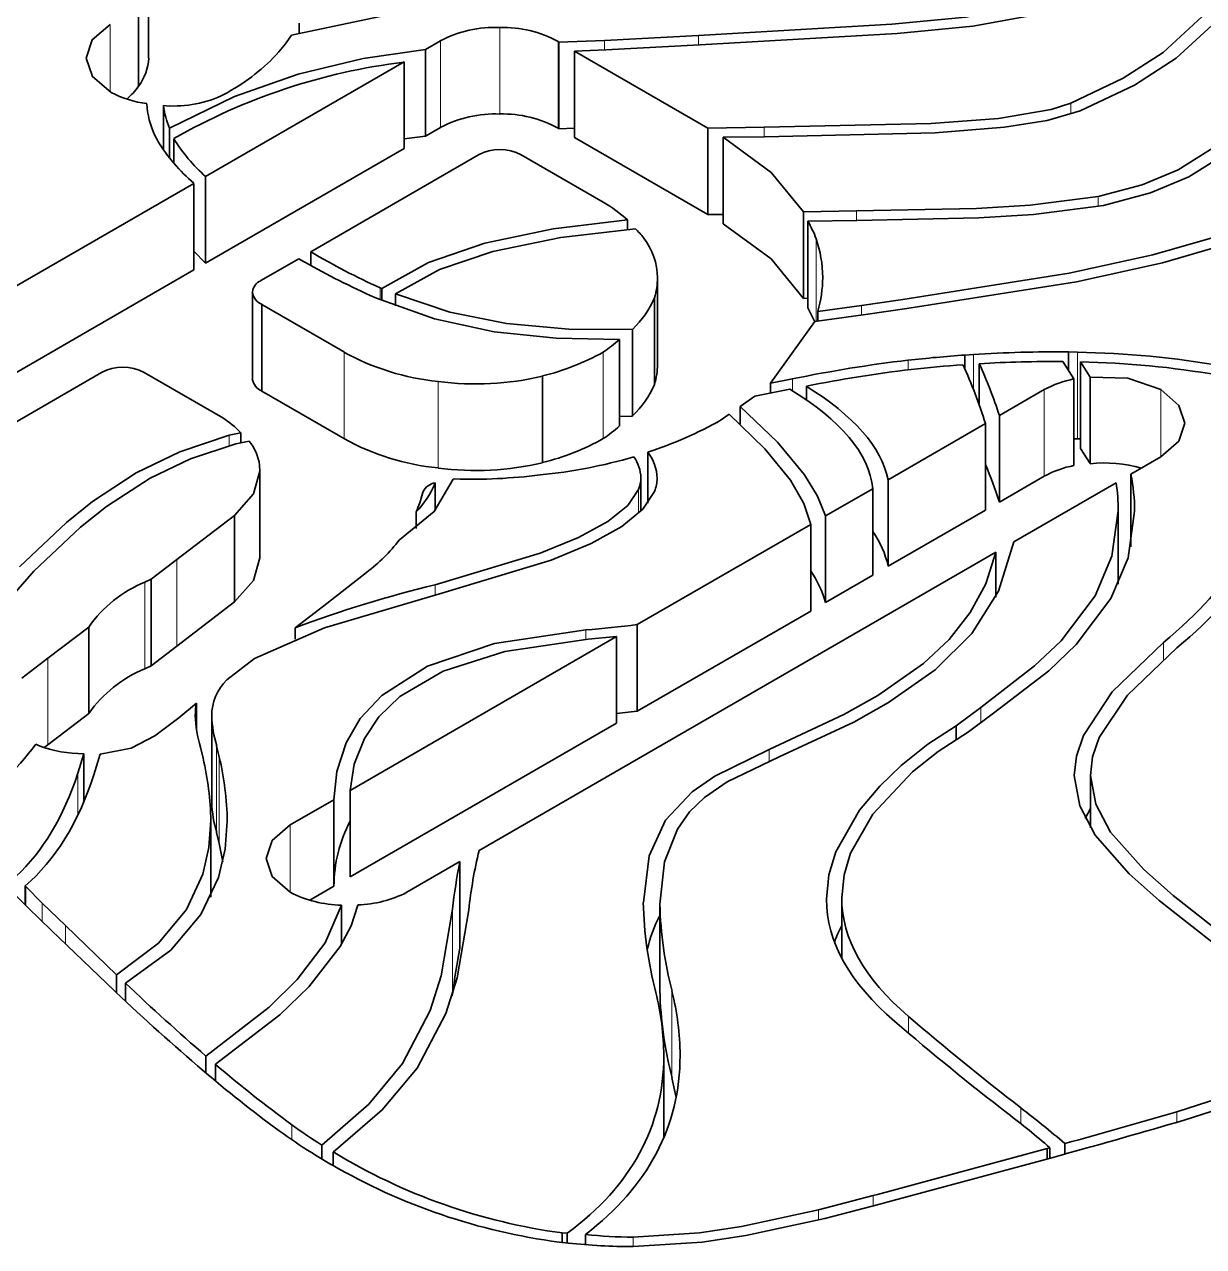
# Model space of a CAD drawing. Extents: x -131 to 1002, y -402 to 783.
# Drawn here: x 731.59 to 737.15, y 600.01 to 605.77 of the extents above; entities that cross this region are included whole.
import ezdxf

# ---------------------------------------------------------------- set-up
doc = ezdxf.new("R2010")
doc.units = 0

msp = doc.modelspace()

# ---------------------------------------------------------------- linework, layer by layer
at = {"color": 7, "lineweight": 35, "ltscale": 0.010207}
for p, q in [((732.173, 606.02), (732.173, 605.6117)), ((732.1256, 605.8867), (732.1256, 605.4784)), ((734.1074, 605.6865), (734.1074, 605.2783)), ((734.1799, 605.6447), (734.1799, 605.2365)), ((733.377, 605.5931), (733.377, 605.1849)), ((734.8818, 605.238), (734.8818, 604.8298)), ((732.3858, 605.0208), (732.3858, 604.6125)), ((735.2809, 604.8428), (735.2809, 604.4345)), ((734.5718, 604.5751), (734.5718, 604.1668)), ((734.5576, 604.4814), (734.5576, 604.0732)), ((734.4543, 604.3321), (734.4543, 603.9238)), ((734.3929, 604.2848), (734.3929, 603.8765)), ((736.5661, 604.1794), (736.5661, 603.7712)), ((734.0305, 604.1125), (734.0305, 603.7042)), ((736.535, 604.0989), (736.535, 603.6906)), ((736.6118, 604.1075), (736.6118, 603.6992)), ((736.1179, 603.8881), (736.1179, 603.4799)), ((732.698, 603.6639), (732.698, 603.2557)), ((735.6596, 603.6235), (735.6596, 603.2153)), ((732.5784, 603.4554), (732.5784, 603.0471)), ((735.3643, 603.453), (735.3643, 603.0447)), ((735.2943, 603.4126), (735.2943, 603.0043)), ((732.1856, 603.1541), (732.1856, 602.7458)), ((731.8906, 602.929), (731.8906, 602.5207)), ((734.4761, 602.9402), (734.4761, 602.532)), ((734.3791, 602.8842), (734.3791, 602.476)), ((732.4705, 602.5096), (732.4705, 602.1014)), ((733.0466, 602.1149), (733.0466, 601.7066)), ((733.6401, 601.8231), (733.6401, 601.4149)), ((734.5837, 601.6227), (734.5837, 601.2145))]:
    msp.add_line(p, q, dxfattribs=at)
at = {"color": 7, "lineweight": 13, "ltscale": 0.00793}
msp.add_line((731.9911, 605.7701), (731.9911, 605.4529), dxfattribs=at)
at = {"color": 7, "lineweight": 35, "ltscale": 0.001192}
msp.add_line((732.8828, 605.7756), (732.8828, 605.728), dxfattribs=at)
at = {"color": 7, "lineweight": 13, "ltscale": 0.010205}
for p, q in [((733.8286, 605.7568), (733.8286, 605.3486)), ((733.5377, 604.0862), (733.5377, 603.678)), ((732.3065, 603.2466), (732.3065, 602.8384))]:
    msp.add_line(p, q, dxfattribs=at)
at = {"color": 7, "lineweight": 35, "ltscale": 0.002025}
msp.add_line((733.5484, 605.6921), (733.4783, 605.6516), dxfattribs=at)
at = {"color": 7, "lineweight": 13, "ltscale": 0.010207}
for p, q in [((733.5484, 605.6921), (733.5484, 605.2838)), ((734.1034, 605.6888), (734.1034, 605.2806)), ((733.0942, 604.2258), (733.0942, 603.8175)), ((734.3164, 604.2258), (734.3164, 603.8175)), ((736.5516, 604.2249), (736.5516, 603.8166)), ((736.3954, 604.0483), (736.3954, 603.6401)), ((732.1556, 603.1406), (732.1556, 602.7323)), ((731.6982, 602.7821), (731.6982, 602.3738)), ((732.4937, 602.3681), (732.4937, 601.9598)), ((732.5061, 602.3159), (732.5061, 601.9077)), ((733.605, 601.5982), (733.605, 601.1899)), ((734.6402, 601.2122), (734.6402, 600.804))]:
    msp.add_line(p, q, dxfattribs=at)
at = {"color": 7, "lineweight": 35, "ltscale": 0.000116207}
for p, q in [((734.1074, 605.6865), (734.1034, 605.6888)), ((734.1074, 605.2783), (734.1034, 605.2806))]:
    msp.add_line(p, q, dxfattribs=at)
at = {"color": 7, "lineweight": 35, "ltscale": 0.005364}
msp.add_line((734.3218, 605.6945), (734.1074, 605.6865), dxfattribs=at)
at = {"color": 7, "lineweight": 35, "ltscale": 0.01109}
msp.add_line((734.7648, 605.7176), (734.3218, 605.6945), dxfattribs=at)
at = {"color": 7, "lineweight": 13, "ltscale": 0.001115}
for p, q in [((734.3218, 605.6945), (734.3218, 605.6498)), ((734.7648, 605.7176), (734.7648, 605.673))]:
    msp.add_line(p, q, dxfattribs=at)
at = {"color": 7, "lineweight": 35, "ltscale": 0.010205}
for p, q in [((733.4783, 605.6516), (733.4783, 605.2433)), ((734.8089, 605.2815), (734.8089, 604.8733)), ((732.4413, 605.0529), (732.4413, 604.6447)), ((735.2601, 604.8869), (735.2601, 604.4787)), ((732.6625, 604.5081), (732.6625, 604.0999)), ((732.7074, 604.4491), (732.7074, 604.0409)), ((736.1837, 603.9261), (736.1837, 603.5179)), ((735.5864, 603.5812), (735.5864, 603.173)), ((733.1229, 602.1589), (733.1229, 601.7507))]:
    msp.add_line(p, q, dxfattribs=at)
at = {"color": 7, "lineweight": 35, "ltscale": 0.003729}
msp.add_line((734.1799, 605.6447), (734.3289, 605.6501), dxfattribs=at)
at = {"color": 7, "lineweight": 35, "ltscale": 0.018159}
msp.add_line((734.8089, 605.2815), (734.1799, 605.6447), dxfattribs=at)
at = {"color": 7, "lineweight": 35, "ltscale": 0.011081}
msp.add_line((734.3289, 605.6501), (734.7715, 605.6733), dxfattribs=at)
at = {"color": 7, "lineweight": 35, "ltscale": 0.027013}
msp.add_line((733.377, 605.5931), (732.4413, 605.0529), dxfattribs=at)
at = {"color": 7, "lineweight": 13, "ltscale": 0.001312}
msp.add_line((736.5208, 605.3994), (736.5208, 605.3469), dxfattribs=at)
at = {"color": 7, "lineweight": 35, "ltscale": 0.000709072}
msp.add_line((732.2432, 605.3879), (732.2714, 605.3849), dxfattribs=at)
at = {"color": 7, "lineweight": 35, "ltscale": 0.005251}
msp.add_line((732.2432, 605.3879), (732.2432, 605.1779), dxfattribs=at)
at = {"color": 7, "lineweight": 35, "ltscale": 0.003491}
msp.add_line((732.2712, 605.2807), (732.2712, 605.1411), dxfattribs=at)
at = {"color": 7, "lineweight": 35, "ltscale": 0.002024}
msp.add_line((733.5484, 605.2838), (733.4783, 605.2433), dxfattribs=at)
at = {"color": 7, "lineweight": 35, "ltscale": 0.001812}
msp.add_line((734.1799, 605.2805), (734.1074, 605.2783), dxfattribs=at)
at = {"color": 7, "lineweight": 35, "ltscale": 0.006664}
msp.add_line((735.0754, 605.2851), (734.8089, 605.2815), dxfattribs=at)
at = {"color": 7, "lineweight": 13, "ltscale": 0.001111}
for p, q in [((735.0754, 605.2851), (735.0754, 605.2407)), ((734.4568, 600.0523), (734.4568, 600.0079))]:
    msp.add_line(p, q, dxfattribs=at)
at = {"color": 7, "lineweight": 35, "ltscale": 0.00074388}
msp.add_line((732.2026, 605.2473), (732.2162, 605.2208), dxfattribs=at)
at = {"color": 7, "lineweight": 35, "ltscale": 0.002864}
msp.add_line((732.2916, 605.2314), (732.2916, 605.1168), dxfattribs=at)
at = {"color": 7, "lineweight": 35, "ltscale": 0.002549}
msp.add_line((733.4783, 605.2433), (733.377, 605.2314), dxfattribs=at)
at = {"color": 7, "lineweight": 35, "ltscale": 0.018158}
msp.add_line((734.8089, 604.8733), (734.1799, 605.2365), dxfattribs=at)
at = {"color": 7, "lineweight": 35, "ltscale": 0.004877}
msp.add_line((734.8818, 605.238), (735.0769, 605.2407), dxfattribs=at)
at = {"color": 7, "lineweight": 35, "ltscale": 0.027012}
msp.add_line((733.377, 605.1849), (732.4413, 604.6447), dxfattribs=at)
at = {"color": 7, "lineweight": 35, "ltscale": 0.022826}
msp.add_line((732.9371, 604.6982), (733.7278, 605.1548), dxfattribs=at)
at = {"color": 7, "lineweight": 35, "ltscale": 0.011167}
msp.add_line((733.9296, 605.1547), (734.3164, 604.9314), dxfattribs=at)
at = {"color": 7, "lineweight": 35, "ltscale": 0.032576}
for p, q in [((732.3858, 605.0208), (731.2573, 604.3693)), ((732.3858, 604.6125), (731.2573, 603.9611))]:
    msp.add_line(p, q, dxfattribs=at)
at = {"color": 7, "lineweight": 13, "ltscale": 0.001175}
msp.add_line((736.6492, 604.9592), (736.6492, 604.9122), dxfattribs=at)
at = {"color": 7, "lineweight": 35, "ltscale": 0.001834}
msp.add_line((734.8823, 604.8743), (734.8089, 604.8733), dxfattribs=at)
at = {"color": 7, "lineweight": 35, "ltscale": 0.006255}
msp.add_line((735.5103, 604.8909), (735.2601, 604.8869), dxfattribs=at)
at = {"color": 7, "lineweight": 13, "ltscale": 0.001114}
msp.add_line((735.5103, 604.8909), (735.5103, 604.8463), dxfattribs=at)
at = {"color": 7, "lineweight": 35, "ltscale": 0.001123}
msp.add_line((734.4304, 604.8484), (734.4304, 604.8035), dxfattribs=at)
at = {"color": 7, "lineweight": 35, "ltscale": 0.005781}
msp.add_line((735.2809, 604.8428), (735.5121, 604.8464), dxfattribs=at)
at = {"color": 7, "lineweight": 13, "ltscale": 0.00975}
msp.add_line((735.3199, 604.7599), (735.3199, 604.3699), dxfattribs=at)
at = {"color": 7, "lineweight": 35, "ltscale": 0.001966}
msp.add_line((732.4413, 604.6447), (732.3858, 604.7004), dxfattribs=at)
at = {"color": 7, "lineweight": 35, "ltscale": 0.005183}
msp.add_line((732.7017, 604.5624), (732.8815, 604.6656), dxfattribs=at)
at = {"color": 7, "lineweight": 35, "ltscale": 0.000226925}
msp.add_line((732.8815, 604.6656), (732.8892, 604.6608), dxfattribs=at)
at = {"color": 7, "lineweight": 35, "ltscale": 0.001614}
msp.add_line((732.9371, 604.6982), (732.9371, 604.6337), dxfattribs=at)
at = {"color": 7, "lineweight": 35, "ltscale": 0.000834611}
msp.add_line((733.2173, 604.4925), (733.2478, 604.4788), dxfattribs=at)
at = {"color": 7, "lineweight": 35, "ltscale": 0.000192581}
msp.add_line((733.2716, 604.5245), (733.2646, 604.5276), dxfattribs=at)
at = {"color": 7, "lineweight": 13, "ltscale": 0.001399}
msp.add_line((733.2646, 604.5276), (733.2646, 604.4717), dxfattribs=at)
at = {"color": 7, "lineweight": 35, "ltscale": 0.001395}
msp.add_line((733.2716, 604.5245), (733.2716, 604.4687), dxfattribs=at)
at = {"color": 7, "lineweight": 35, "ltscale": 0.001413}
msp.add_line((733.3364, 604.4993), (733.3364, 604.4428), dxfattribs=at)
at = {"color": 7, "lineweight": 35, "ltscale": 0.000523457}
msp.add_line((735.281, 604.4791), (735.2601, 604.4787), dxfattribs=at)
at = {"color": 7, "lineweight": 35, "ltscale": 0.00493}
msp.add_line((735.729, 604.4734), (735.5338, 604.4457), dxfattribs=at)
at = {"color": 7, "lineweight": 35, "ltscale": 0.010681}
for p, q in [((733.0774, 604.2355), (732.7074, 604.4491)), ((732.1523, 604.1287), (732.5223, 603.915))]:
    msp.add_line(p, q, dxfattribs=at)
at = {"color": 7, "lineweight": 35, "ltscale": 0.001857}
msp.add_line((735.3138, 604.3679), (735.2809, 604.4345), dxfattribs=at)
at = {"color": 7, "lineweight": 35, "ltscale": 0.005211}
msp.add_line((735.5338, 604.4457), (735.3273, 604.4166), dxfattribs=at)
at = {"color": 7, "lineweight": 35, "ltscale": 0.001143}
msp.add_line((735.3273, 604.4166), (735.3273, 604.3709), dxfattribs=at)
at = {"color": 7, "lineweight": 13, "ltscale": 0.001143}
msp.add_line((735.5338, 604.4457), (735.5338, 604.4), dxfattribs=at)
at = {"color": 7, "lineweight": 35, "ltscale": 0.004924}
msp.add_line((735.5523, 604.4026), (735.7473, 604.4302), dxfattribs=at)
at = {"color": 7, "lineweight": 35, "ltscale": 0.008931}
msp.add_line((735.1051, 604.079), (735.3137, 604.369), dxfattribs=at)
at = {"color": 7, "lineweight": 35, "ltscale": 0.006023}
msp.add_line((735.3137, 604.369), (735.5523, 604.4026), dxfattribs=at)
at = {"color": 7, "lineweight": 35, "ltscale": 0.000162009}
for p, q in [((733.083, 604.2322), (733.0774, 604.2355)), ((733.0886, 604.229), (733.083, 604.2322)), ((733.0942, 604.2258), (733.0886, 604.229)), ((733.083, 603.824), (733.0774, 603.8272)), ((733.0886, 603.8207), (733.083, 603.824)), ((733.0942, 603.8175), (733.0886, 603.8207))]:
    msp.add_line(p, q, dxfattribs=at)
at = {"color": 7, "lineweight": 13, "ltscale": 0.001138}
msp.add_line((735.7529, 604.1871), (735.7529, 604.1415), dxfattribs=at)
at = {"color": 7, "lineweight": 35, "ltscale": 0.000999884}
msp.add_line((736.061, 604.2139), (736.0211, 604.2114), dxfattribs=at)
at = {"color": 7, "lineweight": 35, "ltscale": 0.001669}
msp.add_line((736.0211, 604.2114), (736.0211, 604.1447), dxfattribs=at)
at = {"color": 7, "lineweight": 13, "ltscale": 0.004108}
msp.add_line((736.061, 604.2139), (736.061, 604.0496), dxfattribs=at)
at = {"color": 7, "lineweight": 35, "ltscale": 0.00107}
msp.add_line((736.5516, 604.2249), (736.5088, 604.2258), dxfattribs=at)
at = {"color": 7, "lineweight": 35, "ltscale": 0.002109}
msp.add_line((736.5088, 604.2258), (736.5088, 604.1414), dxfattribs=at)
at = {"color": 7, "lineweight": 35, "ltscale": 0.003989}
msp.add_line((731.8123, 604.0489), (731.9505, 604.1287), dxfattribs=at)
at = {"color": 7, "lineweight": 35, "ltscale": 0.004881}
msp.add_line((736.089, 604.1703), (736.089, 603.975), dxfattribs=at)
at = {"color": 7, "lineweight": 35, "ltscale": 0.002424}
msp.add_line((736.4832, 604.1808), (736.535, 604.0989), dxfattribs=at)
at = {"color": 7, "lineweight": 35, "ltscale": 0.002131}
for p, q in [((736.6118, 604.1075), (736.5661, 604.1794)), ((736.6118, 603.6992), (736.5661, 603.7712))]:
    msp.add_line(p, q, dxfattribs=at)
at = {"color": 7, "lineweight": 35, "ltscale": 0.002611}
msp.add_line((735.2076, 604.0992), (735.1051, 604.079), dxfattribs=at)
at = {"color": 7, "lineweight": 35, "ltscale": 0.001172}
msp.add_line((735.1051, 604.079), (735.1051, 604.0322), dxfattribs=at)
at = {"color": 7, "lineweight": 13, "ltscale": 0.001419}
msp.add_line((735.2076, 604.0992), (735.2076, 604.0425), dxfattribs=at)
at = {"color": 7, "lineweight": 35, "ltscale": 0.035898}
msp.add_line((730.5688, 603.3309), (731.8123, 604.0489), dxfattribs=at)
at = {"color": 7, "lineweight": 35, "ltscale": 0.010682}
msp.add_line((733.0774, 603.8272), (732.7074, 604.0409), dxfattribs=at)
at = {"color": 7, "lineweight": 35, "ltscale": 0.002125}
msp.add_line((734.9619, 603.9688), (735.0314, 604.0176), dxfattribs=at)
at = {"color": 7, "lineweight": 35, "ltscale": 0.004176}
msp.add_line((735.0314, 604.0176), (735.1953, 604.0499), dxfattribs=at)
at = {"color": 7, "lineweight": 35, "ltscale": 0.001624}
msp.add_line((735.2736, 604.0648), (735.2736, 603.9998), dxfattribs=at)
at = {"color": 7, "lineweight": 35, "ltscale": 0.006111}
msp.add_line((736.3954, 604.0483), (736.1837, 603.9261), dxfattribs=at)
at = {"color": 7, "lineweight": 13, "ltscale": 0.007928}
msp.add_line((736.9449, 604.0483), (736.9449, 603.7311), dxfattribs=at)
at = {"color": 7, "lineweight": 35, "ltscale": 0.002071}
msp.add_line((734.9619, 603.9688), (734.9619, 603.8859), dxfattribs=at)
at = {"color": 7, "lineweight": 35, "ltscale": 0.001536}
msp.add_line((734.4543, 603.9238), (734.3929, 603.9223), dxfattribs=at)
at = {"color": 7, "lineweight": 35, "ltscale": 0.001193}
msp.add_line((734.8715, 603.9053), (734.9105, 603.9327), dxfattribs=at)
at = {"color": 7, "lineweight": 35, "ltscale": 0.001392}
msp.add_line((732.6073, 603.8445), (732.5528, 603.8331), dxfattribs=at)
at = {"color": 7, "lineweight": 35, "ltscale": 0.001176}
msp.add_line((732.6073, 603.8445), (732.6073, 603.7975), dxfattribs=at)
at = {"color": 7, "lineweight": 35, "ltscale": 0.013229}
for p, q in [((736.1179, 603.8881), (735.6596, 603.6235)), ((736.1179, 603.4799), (735.6596, 603.2153))]:
    msp.add_line(p, q, dxfattribs=at)
at = {"color": 7, "lineweight": 13, "ltscale": 0.001233}
msp.add_line((732.5528, 603.8331), (732.5528, 603.7838), dxfattribs=at)
at = {"color": 7, "lineweight": 35, "ltscale": 0.001607}
msp.add_line((732.5848, 603.7925), (732.6477, 603.8057), dxfattribs=at)
at = {"color": 7, "lineweight": 35, "ltscale": 0.000413615}
msp.add_line((736.5516, 603.8166), (736.535, 603.817), dxfattribs=at)
at = {"color": 7, "lineweight": 35, "ltscale": 0.000383105}
msp.add_line((736.5669, 603.8162), (736.5516, 603.8166), dxfattribs=at)
at = {"color": 7, "lineweight": 35, "ltscale": 0.006012}
msp.add_line((734.5271, 603.7539), (734.5271, 603.5134), dxfattribs=at)
at = {"color": 7, "lineweight": 35, "ltscale": 0.004077}
msp.add_line((736.8036, 603.6495), (736.9448, 603.7311), dxfattribs=at)
at = {"color": 7, "lineweight": 35, "ltscale": 0.00069426}
msp.add_line((732.6962, 603.6917), (732.698, 603.6639), dxfattribs=at)
at = {"color": 7, "lineweight": 35, "ltscale": 0.000242399}
msp.add_line((733.5146, 603.6075), (733.5242, 603.6094), dxfattribs=at)
at = {"color": 7, "lineweight": 35, "ltscale": 0.003258}
msp.add_line((733.5242, 603.6094), (733.5242, 603.4791), dxfattribs=at)
at = {"color": 7, "lineweight": 35, "ltscale": 0.000167881}
msp.add_line((733.609, 603.6257), (733.6156, 603.627), dxfattribs=at)
at = {"color": 7, "lineweight": 35, "ltscale": 0.003925}
msp.add_line((734.4935, 603.6321), (734.4935, 603.4751), dxfattribs=at)
at = {"color": 7, "lineweight": 35, "ltscale": 0.00611}
msp.add_line((736.3954, 603.6401), (736.1837, 603.5179), dxfattribs=at)
at = {"color": 7, "lineweight": 35, "ltscale": 0.013928}
msp.add_line((736.2512, 603.3306), (736.7337, 603.6092), dxfattribs=at)
at = {"color": 7, "lineweight": 35, "ltscale": 0.008559}
msp.add_line((736.8036, 603.6495), (736.8036, 603.3072), dxfattribs=at)
at = {"color": 7, "lineweight": 13, "ltscale": 0.002818}
msp.add_line((734.4828, 603.5776), (734.4828, 603.4648), dxfattribs=at)
at = {"color": 7, "lineweight": 35, "ltscale": 0.006413}
msp.add_line((735.5864, 603.5812), (735.3643, 603.453), dxfattribs=at)
at = {"color": 7, "lineweight": 35, "ltscale": 0.00857}
msp.add_line((732.5784, 603.4554), (732.3065, 603.2466), dxfattribs=at)
at = {"color": 7, "lineweight": 35, "ltscale": 0.001935}
msp.add_line((733.434, 603.4716), (733.434, 603.3942), dxfattribs=at)
at = {"color": 7, "lineweight": 35, "ltscale": 0.008649}
msp.add_line((736.7441, 603.4768), (736.7441, 603.1309), dxfattribs=at)
at = {"color": 7, "lineweight": 35, "ltscale": 0.023617}
for p, q in [((735.2943, 603.4126), (734.4761, 602.9402)), ((735.2943, 603.0043), (734.4761, 602.532))]:
    msp.add_line(p, q, dxfattribs=at)
at = {"color": 7, "lineweight": 35, "ltscale": 0.070306}
msp.add_line((733.7314, 601.8759), (736.1669, 603.282), dxfattribs=at)
at = {"color": 7, "lineweight": 35, "ltscale": 0.005296}
msp.add_line((736.1669, 603.282), (736.1669, 603.0701), dxfattribs=at)
at = {"color": 7, "lineweight": 35, "ltscale": 0.003806}
msp.add_line((732.3065, 603.2466), (732.1856, 603.1541), dxfattribs=at)
at = {"color": 7, "lineweight": 35, "ltscale": 0.000822992}
for p, q in [((732.1856, 603.1541), (732.1556, 603.1406)), ((732.1856, 602.7458), (732.1556, 602.7323))]:
    msp.add_line(p, q, dxfattribs=at)
at = {"color": 7, "lineweight": 35, "ltscale": 0.006417}
msp.add_line((732.9989, 603.0281), (733.2007, 603.1867), dxfattribs=at)
at = {"color": 7, "lineweight": 35, "ltscale": 0.006414}
msp.add_line((735.5864, 603.173), (735.3643, 603.0447), dxfattribs=at)
at = {"color": 7, "lineweight": 13, "ltscale": 0.001215}
msp.add_line((733.5244, 603.1286), (733.5244, 603.08), dxfattribs=at)
at = {"color": 7, "lineweight": 35, "ltscale": 0.008569}
msp.add_line((732.5784, 603.0471), (732.3065, 602.8384), dxfattribs=at)
at = {"color": 7, "lineweight": 35, "ltscale": 0.00425}
msp.add_line((732.8636, 602.9252), (732.9989, 603.0281), dxfattribs=at)
at = {"color": 7, "lineweight": 35, "ltscale": 0.006051}
for p, q in [((731.8906, 602.929), (731.6982, 602.7821)), ((731.8906, 602.5207), (731.6982, 602.3738))]:
    msp.add_line(p, q, dxfattribs=at)
at = {"color": 7, "lineweight": 35, "ltscale": 0.001324}
msp.add_line((732.8636, 602.9252), (732.8636, 602.8723), dxfattribs=at)
at = {"color": 7, "lineweight": 13, "ltscale": 0.001123}
msp.add_line((734.2343, 602.9151), (734.2343, 602.8702), dxfattribs=at)
at = {"color": 7, "lineweight": 35, "ltscale": 0.036263}
msp.add_line((734.3791, 602.8842), (733.1229, 602.1589), dxfattribs=at)
at = {"color": 7, "lineweight": 35, "ltscale": 0.003375}
msp.add_line((734.2448, 602.871), (734.3791, 602.8842), dxfattribs=at)
at = {"color": 7, "lineweight": 35, "ltscale": 0.003807}
msp.add_line((732.3065, 602.8384), (732.1856, 602.7458), dxfattribs=at)
at = {"color": 7, "lineweight": 13, "ltscale": 0.00199}
msp.add_line((736.9572, 602.856), (736.9572, 602.7764), dxfattribs=at)
at = {"color": 7, "lineweight": 35, "ltscale": 0.003873}
msp.add_line((731.6982, 602.7821), (731.5749, 602.6883), dxfattribs=at)
at = {"color": 7, "lineweight": 35, "ltscale": 0.004114}
msp.add_line((732.5416, 602.6801), (732.6725, 602.7798), dxfattribs=at)
at = {"color": 7, "lineweight": 35, "ltscale": 0.002711}
msp.add_line((732.3149, 602.5005), (732.3988, 602.5692), dxfattribs=at)
at = {"color": 7, "lineweight": 35, "ltscale": 0.003041}
msp.add_line((732.3988, 602.5692), (732.3988, 602.4476), dxfattribs=at)
at = {"color": 7, "lineweight": 35, "ltscale": 0.002443}
msp.add_line((734.4761, 602.532), (734.3791, 602.5206), dxfattribs=at)
at = {"color": 7, "lineweight": 35, "ltscale": 0.003631}
msp.add_line((736.0965, 602.55), (735.9798, 602.4636), dxfattribs=at)
at = {"color": 7, "lineweight": 35, "ltscale": 0.003702}
msp.add_line((736.0377, 602.4342), (736.1567, 602.5223), dxfattribs=at)
at = {"color": 7, "lineweight": 13, "ltscale": 0.001784}
msp.add_line((736.0965, 602.55), (736.0965, 602.4787), dxfattribs=at)
at = {"color": 7, "lineweight": 35, "ltscale": 0.003505}
msp.add_line((732.2028, 602.4164), (732.3149, 602.5005), dxfattribs=at)
at = {"color": 7, "lineweight": 35, "ltscale": 0.036262}
msp.add_line((734.3791, 602.476), (733.1229, 601.7507), dxfattribs=at)
at = {"color": 7, "lineweight": 35, "ltscale": 0.001604}
msp.add_line((735.9798, 602.4636), (735.9798, 602.3994), dxfattribs=at)
at = {"color": 7, "lineweight": 35, "ltscale": 0.000339613}
msp.add_line((731.6409, 602.3765), (731.6533, 602.371), dxfattribs=at)
at = {"color": 7, "lineweight": 35, "ltscale": 0.000545089}
msp.add_line((731.6982, 602.3738), (731.6809, 602.3605), dxfattribs=at)
at = {"color": 7, "lineweight": 35, "ltscale": 0.001326}
msp.add_line((732.4175, 602.3618), (732.4299, 602.3102), dxfattribs=at)
at = {"color": 7, "lineweight": 35, "ltscale": 0.001341}
for p, q in [((732.5061, 602.3159), (732.4937, 602.3681)), ((732.5061, 601.9077), (732.4937, 601.9598))]:
    msp.add_line(p, q, dxfattribs=at)
at = {"color": 7, "lineweight": 13, "ltscale": 0.001393}
msp.add_line((735.0989, 602.3522), (735.0989, 602.2964), dxfattribs=at)
at = {"color": 7, "lineweight": 35, "ltscale": 0.002392}
msp.add_line((731.8672, 602.331), (731.8392, 602.2395), dxfattribs=at)
at = {"color": 7, "lineweight": 35, "ltscale": 0.005685}
msp.add_line((731.8672, 602.331), (731.8672, 602.1036), dxfattribs=at)
at = {"color": 7, "lineweight": 35, "ltscale": 0.002554}
msp.add_line((731.9148, 602.2313), (731.9448, 602.329), dxfattribs=at)
at = {"color": 7, "lineweight": 13, "ltscale": 0.004941}
msp.add_line((731.8392, 602.2395), (731.8392, 602.0419), dxfattribs=at)
at = {"color": 7, "lineweight": 35, "ltscale": 0.00618}
msp.add_line((736.613, 602.2287), (736.613, 601.9815), dxfattribs=at)
at = {"color": 7, "lineweight": 35, "ltscale": 0.005937}
msp.add_line((733.0466, 602.1149), (732.8409, 601.9962), dxfattribs=at)
at = {"color": 7, "lineweight": 35, "ltscale": 0.001311}
msp.add_line((736.613, 602.0731), (736.5883, 602.0269), dxfattribs=at)
at = {"color": 7, "lineweight": 35, "ltscale": 0.009012}
msp.add_line((732.4659, 602.0162), (732.4659, 601.6557), dxfattribs=at)
at = {"color": 7, "lineweight": 13, "ltscale": 0.007932}
msp.add_line((732.8409, 601.9962), (732.8409, 601.6789), dxfattribs=at)
at = {"color": 7, "lineweight": 35, "ltscale": 0.002198}
msp.add_line((732.5233, 601.8214), (732.5061, 601.9077), dxfattribs=at)
at = {"color": 7, "lineweight": 35, "ltscale": 0.00721}
msp.add_line((733.3903, 601.6789), (733.6401, 601.8231), dxfattribs=at)
at = {"color": 7, "lineweight": 35, "ltscale": 0.000107918}
msp.add_line((731.5939, 601.7052), (731.5909, 601.7083), dxfattribs=at)
at = {"color": 7, "lineweight": 35, "ltscale": 0.00224}
msp.add_line((731.5909, 601.7083), (731.5909, 601.6187), dxfattribs=at)
at = {"color": 7, "lineweight": 35, "ltscale": 0.002742}
msp.add_line((731.6714, 601.6276), (731.5939, 601.7052), dxfattribs=at)
at = {"color": 7, "lineweight": 13, "ltscale": 0.002237}
msp.add_line((731.5939, 601.7052), (731.5939, 601.6157), dxfattribs=at)
at = {"color": 7, "lineweight": 35, "ltscale": 0.003293}
msp.add_line((733.0466, 601.7066), (732.9325, 601.6407), dxfattribs=at)
at = {"color": 7, "lineweight": 35, "ltscale": 0.002792}
msp.add_line((731.5265, 601.6837), (731.6054, 601.6046), dxfattribs=at)
at = {"color": 7, "lineweight": 35, "ltscale": 0.007118}
msp.add_line((735.4406, 601.652), (735.4406, 601.3673), dxfattribs=at)
at = {"color": 7, "lineweight": 35, "ltscale": 0.00382}
msp.add_line((731.6054, 601.6046), (731.7153, 601.4984), dxfattribs=at)
at = {"color": 7, "lineweight": 35, "ltscale": 0.003827}
msp.add_line((731.7815, 601.5212), (731.6714, 601.6276), dxfattribs=at)
at = {"color": 7, "lineweight": 13, "ltscale": 0.002168}
msp.add_line((731.6714, 601.6276), (731.6714, 601.5408), dxfattribs=at)
at = {"color": 7, "lineweight": 35, "ltscale": 0.004623}
msp.add_line((733.0818, 601.617), (733.0818, 601.4321), dxfattribs=at)
at = {"color": 7, "lineweight": 35, "ltscale": 0.00897}
msp.add_line((731.7153, 601.4984), (731.9739, 601.2498), dxfattribs=at)
at = {"color": 7, "lineweight": 35, "ltscale": 0.008355}
msp.add_line((732.0223, 601.2896), (731.7815, 601.5212), dxfattribs=at)
at = {"color": 7, "lineweight": 13, "ltscale": 0.002171}
msp.add_line((731.7815, 601.5212), (731.7815, 601.4344), dxfattribs=at)
at = {"color": 7, "lineweight": 35, "ltscale": 0.000691802}
msp.add_line((731.9739, 601.2498), (731.994, 601.2307), dxfattribs=at)
at = {"color": 7, "lineweight": 35, "ltscale": 0.002144}
msp.add_line((732.0223, 601.2896), (732.0223, 601.2038), dxfattribs=at)
at = {"color": 7, "lineweight": 35, "ltscale": 0.002129}
msp.add_line((732.0642, 601.2496), (732.0642, 601.1644), dxfattribs=at)
at = {"color": 7, "lineweight": 13, "ltscale": 0.001981}
msp.add_line((735.7548, 601.0931), (735.7548, 601.0139), dxfattribs=at)
at = {"color": 7, "lineweight": 35, "ltscale": 0.001997}
msp.add_line((732.4432, 600.906), (732.4432, 600.8261), dxfattribs=at)
at = {"color": 7, "lineweight": 35, "ltscale": 0.009666}
msp.add_line((734.6016, 600.9081), (734.6016, 600.5214), dxfattribs=at)
at = {"color": 7, "lineweight": 35, "ltscale": 0.000728062}
msp.add_line((732.403, 600.8606), (732.425, 600.8416), dxfattribs=at)
at = {"color": 7, "lineweight": 35, "ltscale": 3.57525e-05}
msp.add_line((732.4887, 600.8665), (732.4876, 600.8674), dxfattribs=at)
at = {"color": 7, "lineweight": 35, "ltscale": 0.001964}
msp.add_line((732.4876, 600.8674), (732.4876, 600.7889), dxfattribs=at)
at = {"color": 7, "lineweight": 13, "ltscale": 0.001964}
msp.add_line((732.4887, 600.8665), (732.4887, 600.788), dxfattribs=at)
at = {"color": 7, "lineweight": 35, "ltscale": 0.00238}
msp.add_line((734.6596, 600.7108), (734.6402, 600.804), dxfattribs=at)
at = {"color": 7, "lineweight": 13, "ltscale": 0.001874}
msp.add_line((736.2848, 600.6616), (736.2848, 600.5866), dxfattribs=at)
at = {"color": 7, "lineweight": 13, "ltscale": 0.001244}
msp.add_line((737.0201, 600.6434), (737.0201, 600.5936), dxfattribs=at)
at = {"color": 7, "lineweight": 13, "ltscale": 0.001756}
msp.add_line((732.8484, 600.5816), (732.8484, 600.5114), dxfattribs=at)
at = {"color": 7, "lineweight": 35, "ltscale": 0.000761823}
msp.add_line((732.941, 600.4506), (732.9669, 600.4346), dxfattribs=at)
at = {"color": 7, "lineweight": 35, "ltscale": 0.001633}
msp.add_line((732.9888, 600.4865), (732.9888, 600.4212), dxfattribs=at)
at = {"color": 7, "lineweight": 35, "ltscale": 0.001596}
msp.add_line((733.0425, 600.4536), (733.0425, 600.3897), dxfattribs=at)
at = {"color": 7, "lineweight": 35, "ltscale": 0.020699}
msp.add_line((736.4083, 600.4699), (735.6091, 600.2537), dxfattribs=at)
at = {"color": 7, "lineweight": 35, "ltscale": 0.000345419}
msp.add_line((736.4216, 600.4736), (736.4083, 600.4699), dxfattribs=at)
at = {"color": 7, "lineweight": 35, "ltscale": 0.001231}
msp.add_line((736.4083, 600.4699), (736.4083, 600.4207), dxfattribs=at)
at = {"color": 7, "lineweight": 35, "ltscale": 0.001233}
msp.add_line((736.4216, 600.4736), (736.4216, 600.4243), dxfattribs=at)
at = {"color": 7, "lineweight": 35, "ltscale": 0.00087611}
msp.add_line((736.4417, 600.4298), (736.4754, 600.4395), dxfattribs=at)
at = {"color": 7, "lineweight": 35, "ltscale": 0.001236}
msp.add_line((736.4916, 600.4933), (736.4916, 600.4439), dxfattribs=at)
at = {"color": 7, "lineweight": 35, "ltscale": 0.001988}
msp.add_line((732.9669, 600.4346), (733.0352, 600.3939), dxfattribs=at)
at = {"color": 7, "lineweight": 35, "ltscale": 0.020726}
msp.add_line((735.6414, 600.2134), (736.4417, 600.4298), dxfattribs=at)
at = {"color": 7, "lineweight": 35, "ltscale": 0.006638}
msp.add_line((735.5881, 600.2481), (735.3311, 600.1813), dxfattribs=at)
at = {"color": 7, "lineweight": 35, "ltscale": 0.006681}
msp.add_line((735.3615, 600.1404), (735.6201, 600.2078), dxfattribs=at)
at = {"color": 7, "lineweight": 35, "ltscale": 0.00054335}
msp.add_line((735.6091, 600.2537), (735.5881, 600.2481), dxfattribs=at)
at = {"color": 7, "lineweight": 13, "ltscale": 0.001224}
msp.add_line((735.5881, 600.2481), (735.5881, 600.1992), dxfattribs=at)
at = {"color": 7, "lineweight": 35, "ltscale": 0.000550337}
msp.add_line((735.6201, 600.2078), (735.6414, 600.2134), dxfattribs=at)
at = {"color": 7, "lineweight": 13, "ltscale": 0.00121}
msp.add_line((735.3311, 600.1813), (735.3311, 600.1329), dxfattribs=at)
at = {"color": 7, "lineweight": 35, "ltscale": 0.000567865}
msp.add_line((734.1458, 600.0702), (734.1232, 600.0726), dxfattribs=at)
at = {"color": 7, "lineweight": 35, "ltscale": 0.001131}
for p, q in [((734.1232, 600.0726), (734.1232, 600.0274)), ((734.1458, 600.0702), (734.1458, 600.025))]:
    msp.add_line(p, q, dxfattribs=at)
at = {"color": 7, "lineweight": 35, "ltscale": 0.001198}
msp.add_line((734.2328, 600.0645), (734.2328, 600.0165), dxfattribs=at)
at = {"color": 7, "lineweight": 35, "ltscale": 0.001102}
msp.add_line((734.1077, 600.0291), (734.1516, 600.0244), dxfattribs=at)
at = {"color": 7, "lineweight": 35}
for points in [[(737.3683, 606.153), (737.2294, 605.922), (737.1393, 605.8072), (736.9562, 605.6384), (736.7669, 605.5163), (736.5208, 605.3994)], [(736.5651, 605.3632), (736.8205, 605.4842), (737.0165, 605.6104), (737.206, 605.7842), (737.2989, 605.9022), (737.4418, 606.1394)], [(736.8708, 606.0767), (736.6779, 605.9611), (736.4386, 605.8779), (736.0255, 605.8043), (735.677, 605.7709), (734.7648, 605.7176)], [(734.7715, 605.6733), (735.7018, 605.728), (736.058, 605.7626), (736.4822, 605.8398), (736.7302, 605.9276), (736.9327, 606.0499)], [(732.8464, 605.7189), (733.2872, 605.8116), (733.5574, 605.849), (734.1436, 605.8976)], [(731.9911, 605.7701), (731.907, 605.6981), (731.879, 605.6115)], [(733.4783, 605.6516), (733.1841, 605.6091), (732.8774, 605.5357), (732.5781, 605.4299), (732.2712, 605.2807)], [(731.879, 605.6115), (731.9084, 605.5241), (731.9967, 605.4496)], [(737.497, 605.4812), (737.3115, 605.2869), (737.2093, 605.1996), (737.0272, 605.0849), (736.8573, 605.0143), (736.6492, 604.9592)], [(736.6749, 604.9172), (736.8961, 604.9761), (737.0768, 605.0515), (737.2697, 605.1727), (737.3766, 605.2636), (737.5654, 605.4606)], [(736.5208, 605.3994), (736.4277, 605.3694), (736.1799, 605.327), (735.8622, 605.303), (735.0754, 605.2851)], [(735.0769, 605.2407), (735.8805, 605.2593), (736.2075, 605.2851), (736.4085, 605.3171), (736.5651, 605.3632)], [(737.9589, 605.2787), (737.8789, 605.161), (737.7708, 605.056), (737.6196, 604.9518), (737.4417, 604.861), (737.1873, 604.7639), (736.9077, 604.6833), (736.5123, 604.5972), (735.729, 604.4734)], [(735.2601, 604.8869), (735.1072, 605.0728), (734.8818, 605.238)], [(735.7473, 604.4302), (736.5479, 604.557), (736.9523, 604.6459), (737.2385, 604.7293), (737.4994, 604.8302), (737.6787, 604.9227), (737.8322, 605.0289), (737.9472, 605.1405), (738.0324, 605.2661)], [(736.6492, 604.9592), (736.3286, 604.9176), (736.0757, 604.9031), (735.5103, 604.8909)], [(735.5121, 604.8464), (736.0861, 604.859), (736.3442, 604.874), (736.6749, 604.9172)], [(734.4304, 604.8484), (734.0798, 604.8063), (733.7587, 604.7395), (733.4926, 604.6483), (733.2716, 604.5245)], [(735.2601, 604.4787), (735.1072, 604.6645), (734.8818, 604.8298)], [(733.3364, 604.4993), (733.5444, 604.6146), (733.7959, 604.7001), (734.1161, 604.7658), (734.4678, 604.8068)], [(733.2478, 604.4788), (733.52, 604.3823), (733.8012, 604.3212), (734.0942, 604.2902), (734.3929, 604.2848)], [(734.4543, 604.3321), (734.1539, 604.3335), (733.8602, 604.3606), (733.5937, 604.414), (733.3364, 604.4993)], [(736.9449, 604.0483), (736.7885, 604.1016), (736.6118, 604.1075)], [(737.0587, 603.8897), (737.0302, 603.9741), (736.9449, 604.0483)], [(735.3643, 603.453), (735.327, 603.546), (735.2654, 603.6461), (735.1374, 603.8001), (734.9619, 603.9688)], [(734.9105, 603.9327), (735.0787, 603.7692), (735.1993, 603.6212), (735.2624, 603.512), (735.2943, 603.4126)], [(736.9448, 603.7311), (737.0302, 603.8053), (737.0587, 603.8897)], [(732.5528, 603.8331), (732.3196, 603.7552), (732.1149, 603.656), (731.9083, 603.5211), (731.7851, 603.4224), (731.5643, 603.2135)], [(731.6316, 603.1916), (731.8514, 603.3995), (731.9741, 603.4973), (732.1795, 603.6301), (732.3699, 603.7212), (732.5848, 603.7925)], [(732.698, 603.6639), (732.6681, 603.5565), (732.5784, 603.4554)], [(733.3552, 603.3396), (733.5192, 603.4736), (733.609, 603.6257)], [(734.4828, 603.5776), (734.4315, 603.5016), (734.3375, 603.4263), (734.2003, 603.3516), (734.0193, 603.2773), (733.5244, 603.1286)], [(733.5554, 603.088), (734.071, 603.2441), (734.26, 603.3232), (734.4038, 603.4034), (734.5029, 603.4848), (734.5579, 603.5677)], [(736.7441, 603.4768), (736.7144, 603.2629), (736.6346, 603.076), (736.4747, 602.8646), (736.3491, 602.7452), (736.0965, 602.55)], [(736.1567, 602.5223), (736.4161, 602.723), (736.545, 602.8458), (736.7089, 603.0631), (736.7906, 603.2552), (736.8211, 603.4749)], [(735.1452, 602.3164), (735.4969, 602.4809), (735.6607, 602.5728), (735.8815, 602.7276), (736.0537, 602.8981), (736.1802, 603.0974), (736.2512, 603.3306)], [(736.1669, 603.282), (736.1191, 603.1319), (736.0463, 602.9969), (735.9466, 602.8705), (735.8256, 602.7568), (735.6109, 602.6061), (735.45, 602.5161), (735.0989, 602.3522)], [(732.698, 603.2557), (732.6681, 603.1483), (732.5784, 603.0471)], [(731.2112, 602.5497), (731.2433, 602.663), (731.2955, 602.7737), (731.3902, 602.9177), (731.6316, 603.1916)], [(732.6725, 602.7798), (733.0014, 602.9247), (733.5554, 603.088)], [(734.2343, 602.9151), (733.8032, 602.8505), (733.488, 602.7437), (733.2717, 602.6058), (733.1708, 602.4976), (733.1038, 602.3834), (733.0606, 602.2479), (733.0466, 602.1149)], [(733.1229, 602.1589), (733.1426, 602.2816), (733.19, 602.404), (733.2582, 602.5054), (733.3566, 602.6006), (733.5615, 602.7212), (733.853, 602.8141), (734.2448, 602.871)], [(736.9572, 602.856), (736.716, 602.6236), (736.5797, 602.4167), (736.5473, 602.3208), (736.5368, 602.2288)], [(736.613, 602.2287), (736.6233, 602.3168), (736.6548, 602.4086), (736.7872, 602.6069), (737.0205, 602.8306)], [(735.9798, 602.4636), (735.8469, 602.3759), (735.7214, 602.2756), (735.6206, 602.179), (735.525, 602.066), (735.4131, 601.8695), (735.3802, 601.7607), (735.3683, 601.6458)], [(731.9448, 602.329), (732.0906, 602.3572), (732.2028, 602.4164)], [(735.4406, 601.652), (735.4516, 601.76), (735.4823, 601.8623), (735.5874, 602.0471), (735.7739, 602.2455), (735.8956, 602.3421), (736.0377, 602.4342)], [(735.0989, 602.3522), (734.8415, 602.2256), (734.735, 602.1525), (734.6091, 602.0184), (734.5322, 601.85), (734.5052, 601.6296)], [(734.5837, 601.6227), (734.6054, 601.8224), (734.6655, 601.976), (734.7233, 602.0573), (734.7929, 602.1251), (734.9001, 602.1992), (735.1452, 602.3164)], [(736.5368, 602.2288), (736.5625, 602.0862), (736.6356, 601.948), (736.7963, 601.7645), (736.9373, 601.639), (737.2814, 601.3689)], [(737.3428, 601.3956), (737.0022, 601.6627), (736.8643, 601.785), (736.7081, 601.9617), (736.6377, 602.0935), (736.613, 602.2287)], [(732.4659, 602.0162), (732.4573, 601.89), (732.4285, 601.7634), (732.351, 601.597), (732.2191, 601.4376), (732.0223, 601.2896)], [(732.0642, 601.2496), (732.2772, 601.4055), (732.4196, 601.5732), (732.5031, 601.748), (732.5341, 601.881), (732.5433, 602.0134)], [(732.8409, 601.9962), (732.7556, 601.9219), (732.7271, 601.8375)], [(732.7271, 601.8375), (732.7556, 601.7531), (732.8409, 601.6789)], [(733.0818, 601.617), (733.0051, 601.4394), (732.8726, 601.2667), (732.7409, 601.1373), (732.4432, 600.906)], [(732.4876, 600.8674), (732.7916, 601.1009), (732.9278, 601.2324), (733.0757, 601.4219), (733.1271, 601.5196), (733.1596, 601.6182)], [(733.605, 601.5982), (733.5515, 601.2849), (733.5007, 601.1216), (733.3695, 600.8706), (733.2117, 600.6792), (732.9888, 600.4865)], [(733.0425, 600.4536), (733.2745, 600.6522), (733.4385, 600.8491), (733.5746, 601.1067), (733.627, 601.2741), (733.6818, 601.595)], [(737.8334, 600.9291), (737.5656, 600.8194), (737.0201, 600.6434)], [(737.0549, 600.6039), (737.6122, 600.7837), (737.8866, 600.8967)], [(735.3311, 600.1813), (734.9685, 600.1024), (734.7702, 600.0728), (734.4568, 600.0523)], [(734.4578, 600.0079), (734.7832, 600.0289), (734.9882, 600.0593), (735.3615, 600.1404)]]:
    msp.add_lwpolyline(points, dxfattribs=at)
for centre, radius, start, end in [((733.8058, 605.2017), 0.5546, 87.6481, 117.69891), ((733.8428, 605.217), 0.5394, 61.08888, 91.50529), ((732.1916, 606.1498), 0.7837, 319.47561, 326.652), ((732.074, 606.2959), 0.9687, 299.15246, 317.42179), ((731.9345, 605.6227), 0.2391, 322.94896, 357.37424), ((733.7288, 602.7183), 2.8955, 96.97659, 119.76397), ((731.8088, 605.7148), 0.3953, 311.35971, 323.27476), ((732.2227, 605.8797), 0.4863, 242.27505, 263.04568), ((732.5727, 605.4225), 0.4096, 183.634, 205.33647), ((732.2913, 605.928), 0.5426, 267.90195, 298.03871), ((732.628, 605.431), 0.3872, 186.39417, 202.85561), ((733.8058, 604.7935), 0.5546, 87.6481, 117.69891), ((733.8428, 604.8088), 0.5394, 61.08888, 91.50529), ((732.9558, 605.6815), 0.8719, 211.91882, 229.21244), ((732.9832, 605.6641), 0.8162, 212.03346, 228.44053), ((733.8287, 604.9697), 0.2112, 61.40399, 118.59199), ((733.9872, 604.3587), 0.6606, 47.85011, 60.10625), ((734.7592, 604.5428), 0.6014, 21.16316, 29.897), ((734.212, 604.5339), 0.3736, 37.85544, 46.86086), ((734.254, 604.5698), 0.3181, 0.9442, 37.37961), ((734.7855, 604.576), 0.5651, 0.15726, 18.98466), ((734.738, 607.8599), 3.6948, 239.97534, 245.69674), ((734.7612, 607.7947), 3.5937, 239.49791, 245.38822), ((732.7273, 604.5012), 0.0657, 112.69126, 173.93966), ((734.2466, 604.577), 0.3253, 342.91573, 359.65099), ((734.7681, 604.5799), 0.5826, 343.7257, 359.77194), ((732.7338, 604.5178), 0.0727, 187.73484, 248.93079), ((734.1368, 604.6635), 0.4586, 313.77242, 336.60688), ((734.0356, 604.6618), 0.5187, 302.77887, 313.45471), ((733.6497, 605.2269), 1.1454, 240.97639, 264.39365), ((733.7382, 605.2739), 1.1974, 284.12836, 298.88413), ((736.5497, 597.5412), 6.6937, 96.83738, 101.56652), ((736.5043, 597.3978), 6.8307, 94.05615, 96.31526), ((736.4372, 598.4838), 5.7425, 89.28562, 93.75571), ((736.476, 599.7964), 4.4289, 80.1165, 89.02316), ((732.0514, 603.9435), 0.2112, 61.41307, 118.58212), ((734.2466, 604.1688), 0.3253, 342.91573, 359.65099), ((736.4984, 597.9899), 6.1969, 96.77125, 101.39887), ((736.472, 597.7734), 6.4087, 94.12031, 96.30961), ((733.916, 603.204), 2.3058, 17.26031, 24.64998), ((736.4378, 598.4791), 5.7019, 89.54452, 93.50737), ((733.9792, 603.2116), 2.3174, 17.95801, 24.43713), ((736.4819, 599.9028), 4.2773, 80.13883, 88.87179), ((732.7338, 604.1095), 0.0727, 187.73484, 248.93079), ((733.7151, 605.4326), 1.3576, 262.49108, 283.43519), ((734.1368, 604.2552), 0.4586, 313.77242, 336.60688), ((736.6259, 603.6253), 0.482, 100.85734, 118.58431), ((732.3132, 603.5801), 0.3951, 41.96559, 58.0232), ((733.9539, 605.5297), 1.8659, 287.89094, 299.46168), ((734.0356, 604.2535), 0.5187, 302.77887, 313.45471), ((732.4525, 603.6546), 0.2467, 8.64556, 37.72632), ((733.6497, 604.8187), 1.1454, 240.97639, 264.39365), ((733.7382, 604.8657), 1.1974, 284.12836, 298.88413), ((733.7912, 606.0196), 2.3841, 275.49021, 286.31062), ((734.3084, 603.6255), 0.1854, 2.03202, 34.85119), ((734.3495, 603.6216), 0.2211, 2.36767, 36.67991), ((733.7151, 605.0243), 1.3576, 262.49108, 283.43519), ((733.9666, 602.7988), 2.3308, 17.9696, 22.63274), ((736.6259, 603.217), 0.482, 100.85734, 118.58431), ((736.6782, 603.0393), 0.6631, 74.62579, 95.75165), ((733.1388, 603.7629), 0.4147, 315.37282, 338.27102), ((733.534, 603.5345), 0.0747, 104.83778, 160.63742), ((733.6943, 606.1898), 2.5641, 268.24169, 277.28256), ((734.3463, 603.6326), 0.1473, 338.06192, 359.78187), ((734.3994, 603.6314), 0.1708, 338.12255, 359.78344), ((735.8828, 603.4752), 0.8614, 0.10325, 8.94603), ((735.9167, 603.4722), 0.9044, 0.176, 11.31225), ((732.9346, 603.6949), 0.5469, 335.90298, 345.60116), ((735.2093, 603.1122), 0.4621, 12.88576, 35.323), ((732.7081, 603.8392), 0.8175, 307.05424, 322.33124), ((734.8066, 602.8749), 0.583, 16.94066, 33.42201), ((732.3806, 602.5867), 0.5976, 112.10548, 145.06103), ((734.8879, 597.4932), 5.7975, 103.6017, 110.43844), ((733.8008, 608.2491), 5.3516, 274.64604, 277.24994), ((732.3806, 602.1784), 0.5976, 112.10548, 145.06103), ((732.7084, 602.5097), 0.2381, 134.42532, 180.02419), ((733.0137, 602.5385), 0.6215, 182.40816, 196.50843), ((732.6635, 602.5138), 0.2704, 168.16362, 180.29156), ((733.0555, 602.5358), 0.5858, 182.55632, 196.61619), ((730.1955, 603.4774), 1.8172, 308.33071, 322.70279), ((731.8629, 602.9136), 0.5821, 248.88219, 270.42246), ((731.1058, 601.9965), 1.3605, 0.83111, 13.32895), ((731.1459, 601.9929), 1.3978, 0.83792, 13.35837), ((733.0555, 602.1275), 0.5858, 182.55632, 196.61619), ((733.7129, 601.7055), 0.6661, 152.38752, 179.90218), ((736.4985, 601.2668), 2.9121, 168.98785, 173.46672), ((735.8332, 601.3642), 2.1634, 166.31849, 173.87783), ((733.0903, 602.1623), 0.5446, 242.71568, 269.11472), ((733.1442, 602.1569), 0.5383, 271.64106, 297.24669), ((736.3438, 601.6738), 1.8396, 181.37544, 194.72646), ((736.3643, 601.6621), 1.7814, 181.26589, 194.62441), ((735.1022, 601.285), 0.5912, 151.2889, 168.02233), ((736.102, 601.1874), 0.7414, 153.15776, 159.80949), ((736.4213, 600.8712), 2.8339, 168.93842, 173.38908), ((739.5282, 609.101), 10.8331, 226.44917, 229.15499), ((739.2555, 608.8406), 10.5185, 226.34213, 229.34691), ((733.3284, 600.8987), 1.2733, 0.4187, 13.96278), ((736.3643, 601.2538), 1.7814, 181.26589, 194.62441), ((733.3857, 600.8995), 1.2928, 0.41967, 13.99714), ((744.4735, 611.2642), 13.3965, 229.39661, 232.32001), ((744.3735, 611.1899), 13.3353, 229.37618, 232.32408), ((736.4155, 605.5032), 6.1363, 229.43554, 233.75992), ((736.4809, 605.5334), 6.1413, 229.4551, 233.7368), ((733.6426, 597.2473), 4.2584, 49.26011, 52.70594), ((733.7511, 597.3242), 4.19, 49.14802, 52.79491), ((727.0699, 634.6949), 35.4756, 285.40173, 286.28896), ((734.3728, 602.732), 2.6935, 233.95783, 237.88777), ((734.3984, 602.7206), 2.6416, 234.07104, 237.75113), ((727.2927, 633.925), 34.7218, 285.33517, 286.32924), ((734.4937, 602.8397), 2.7922, 238.69367, 262.37417), ((734.4835, 602.8889), 2.8846, 239.86561, 262.51341), ((734.4777, 602.4276), 2.3755, 264.08367, 269.49684), ((734.4453, 602.619), 2.6111, 263.53994, 270.27263)]:
    msp.add_arc(centre, radius, start, end, dxfattribs=at)
for centre, major_axis, ratio, start_param, end_param in [((720.7011, 602.4968), (14.8865, 1.0718), 0.156713, 0.005444, 0.219066), ((720.9338, 602.7209), (14.7336, 0.8448), 0.159738, 0.02466, 0.222747), ((705.0727, 602.7985), (32.381, 0.8947), 0.14248, 6.10385, 6.279248), ((703.9221, 602.976), (33.6069, 0.7109), 0.142648, 6.10597, 6.280167), ((728.4596, 607.059), (2.9314, -5.4182), 0.350189, 0.089688, 0.320255), ((728.7549, 606.7264), (2.6914, -5.1164), 0.3646, 0.082498, 0.340445), ((749.811, 602.2272), (14.3701, 0.5969), 0.190866, 3.133668, 3.34319), ((750.0228, 602.3949), (14.6536, 0.7784), 0.193653, 3.131312, 3.341544), ((713.6041, 607.9932), (20.9433, -7.4106), 0.203585, 6.146353, 6.355104), ((713.3277, 607.8857), (21.298, -7.3015), 0.205148, 6.148738, 6.353444)]:
    msp.add_ellipse(centre, major_axis=major_axis, ratio=ratio, start_param=start_param, end_param=end_param, dxfattribs=at)

doc.saveas('drawing.dxf')
